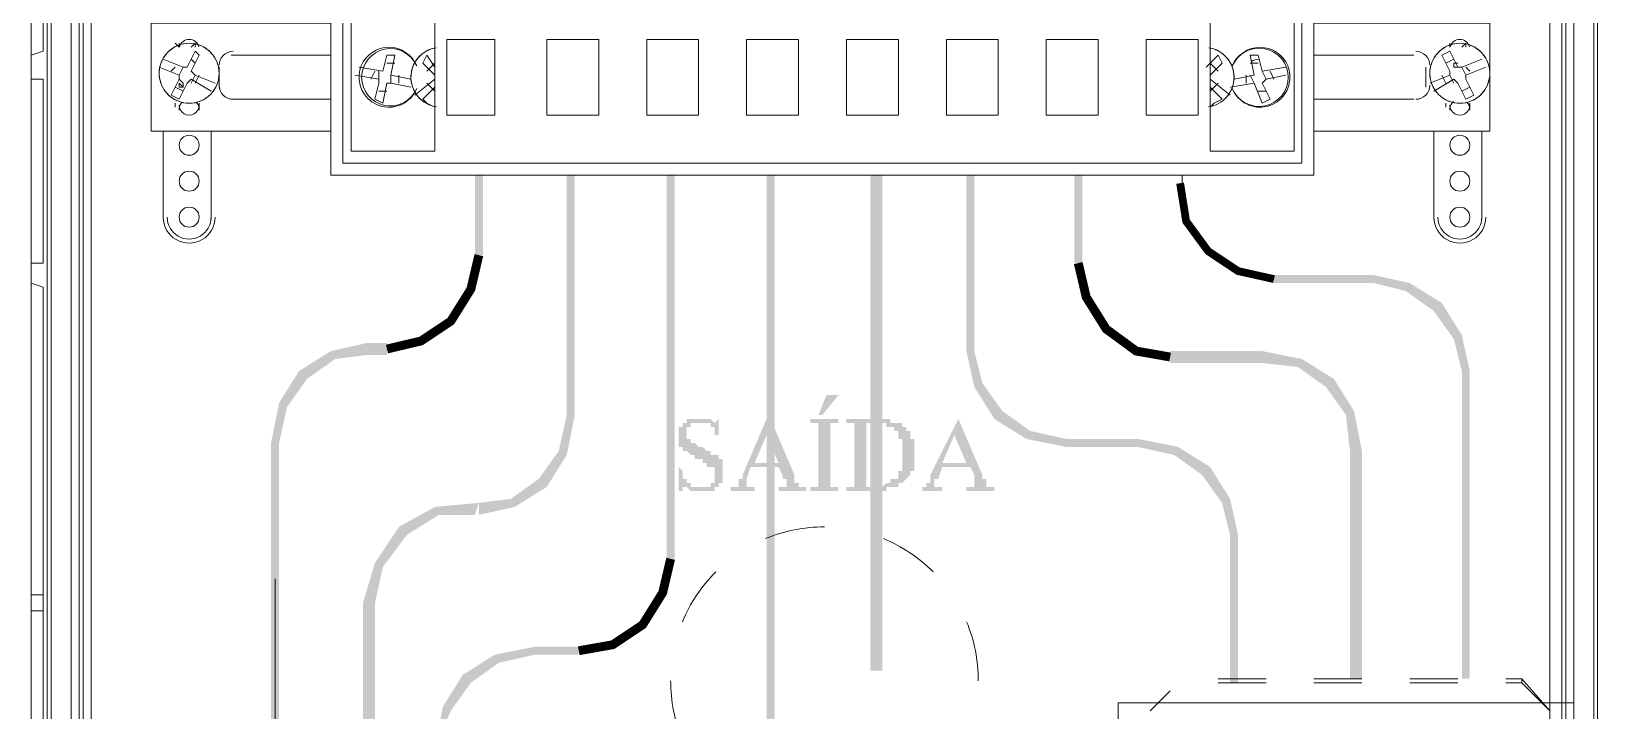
# Model space of a CAD drawing. Header units: millimetres. Extents: x -305 to 1353, y -289 to 1176.
# Drawn here: x 157.66 to 183.4, y 149.85 to 161.01 of the extents above; entities that cross this region are included whole.
import ezdxf

# ---------------------------------------------------------------- set-up
doc = ezdxf.new("R2010")
doc.units = ezdxf.units.MM
doc.header["$MEASUREMENT"] = 0
doc.layers.add('PDF3_0', color=7, linetype='Continuous')

msp = doc.modelspace()

# ---------------------------------------------------------------- hatches: boundary and pattern name
at = {"layer": 'PDF3_0', "transparency": 33554559}
h = msp.add_hatch(color=256, dxfattribs=at)
h.paths.add_polyline_path([(170.92, 153.529), (170.92, 153.463), (170.46, 153.463), (170.46, 153.529), (170.46, 153.529), (170.526, 153.529), (170.526, 153.529), (170.526, 153.529), (170.591, 153.529), (170.591, 153.529), (170.591, 153.529), (170.591, 153.529), (170.591, 153.594), (170.591, 153.594), (170.591, 153.594), (170.591, 153.594), (170.591, 153.594), (170.591, 153.66), (170.591, 153.66), (170.591, 153.66), (170.591, 154.448), (170.591, 154.448), (170.591, 154.514), (170.591, 154.514), (170.591, 154.514), (170.591, 154.514), (170.591, 154.514), (170.591, 154.579), (170.591, 154.579), (170.591, 154.579), (170.591, 154.579), (170.526, 154.579), (170.526, 154.579), (170.526, 154.579), (170.526, 154.579), (170.46, 154.579), (170.46, 154.579), (170.46, 154.645), (170.92, 154.645), (170.92, 154.579), (170.92, 154.579), (170.854, 154.579), (170.854, 154.579), (170.854, 154.579), (170.854, 154.579), (170.854, 154.579), (170.788, 154.579), (170.788, 154.579), (170.788, 154.579), (170.788, 154.579), (170.788, 154.514), (170.788, 154.514), (170.788, 154.514), (170.788, 154.448), (170.788, 154.448), (170.788, 154.448), (170.788, 153.66), (170.788, 153.66), (170.788, 153.66), (170.788, 153.594), (170.788, 153.594), (170.788, 153.594), (170.788, 153.594), (170.788, 153.594), (170.788, 153.529), (170.788, 153.529), (170.854, 153.529), (170.854, 153.529), (170.854, 153.529), (170.854, 153.529), (170.854, 153.529), (170.92, 153.529), (170.92, 153.529)], flags=0)
h.paths.add_polyline_path([(170.92, 155.039), (170.657, 154.711), (170.591, 154.711), (170.723, 155.039)], flags=0)
msp.add_hatch(color=256, dxfattribs=at).paths.add_polyline_path([(168.95, 154.645), (168.95, 154.251), (168.95, 154.251), (168.95, 154.317), (168.95, 154.317), (168.95, 154.317), (168.95, 154.317), (168.95, 154.382), (168.884, 154.382), (168.884, 154.382), (168.884, 154.382), (168.884, 154.448), (168.884, 154.448), (168.884, 154.448), (168.884, 154.448), (168.884, 154.448), (168.884, 154.448), (168.884, 154.514), (168.818, 154.514), (168.818, 154.514), (168.818, 154.514), (168.818, 154.514), (168.818, 154.579), (168.753, 154.579), (168.753, 154.579), (168.753, 154.579), (168.753, 154.579), (168.753, 154.579), (168.687, 154.579), (168.687, 154.579), (168.687, 154.579), (168.687, 154.579), (168.621, 154.579), (168.621, 154.579), (168.621, 154.579), (168.621, 154.579), (168.556, 154.579), (168.556, 154.579), (168.556, 154.579), (168.556, 154.579), (168.49, 154.579), (168.49, 154.579), (168.49, 154.579), (168.49, 154.579), (168.49, 154.514), (168.49, 154.514), (168.424, 154.514), (168.424, 154.514), (168.424, 154.514), (168.424, 154.448), (168.424, 154.448), (168.424, 154.448), (168.424, 154.448), (168.424, 154.448), (168.424, 154.382), (168.424, 154.382), (168.424, 154.382), (168.424, 154.382), (168.424, 154.317), (168.424, 154.317), (168.424, 154.317), (168.49, 154.317), (168.49, 154.317), (168.49, 154.317), (168.49, 154.317), (168.49, 154.317), (168.49, 154.251), (168.49, 154.251), (168.556, 154.251), (168.556, 154.251), (168.556, 154.251), (168.556, 154.251), (168.621, 154.185), (168.621, 154.185), (168.621, 154.185), (168.621, 154.185), (168.687, 154.185), (168.687, 154.185), (168.687, 154.185), (168.753, 154.12), (168.753, 154.12), (168.753, 154.12), (168.753, 154.12), (168.818, 154.12), (168.818, 154.12), (168.818, 154.054), (168.818, 154.054), (168.884, 154.054), (168.884, 154.054), (168.884, 154.054), (168.884, 154.054), (168.884, 154.054), (168.95, 154.054), (168.95, 153.988), (168.95, 153.988), (168.95, 153.988), (168.95, 153.988), (168.95, 153.988), (169.015, 153.988), (169.015, 153.923), (169.015, 153.923), (169.015, 153.923), (169.015, 153.923), (169.015, 153.923), (169.015, 153.857), (169.015, 153.857), (169.015, 153.857), (169.015, 153.857), (169.015, 153.791), (169.015, 153.791), (169.081, 153.791), (169.015, 153.791), (169.015, 153.726), (169.015, 153.726), (169.015, 153.726), (169.015, 153.66), (169.015, 153.66), (169.015, 153.66), (169.015, 153.66), (169.015, 153.66), (169.015, 153.594), (169.015, 153.594), (169.015, 153.594), (168.95, 153.594), (168.95, 153.594), (168.95, 153.529), (168.95, 153.529), (168.95, 153.529), (168.884, 153.529), (168.884, 153.529), (168.884, 153.529), (168.884, 153.463), (168.818, 153.463), (168.818, 153.463), (168.818, 153.463), (168.818, 153.463), (168.818, 153.463), (168.753, 153.463), (168.753, 153.463), (168.753, 153.463), (168.687, 153.463), (168.687, 153.463), (168.687, 153.463), (168.687, 153.463), (168.621, 153.463), (168.621, 153.463), (168.621, 153.463), (168.621, 153.463), (168.556, 153.463), (168.556, 153.463), (168.556, 153.463), (168.556, 153.463), (168.556, 153.463), (168.49, 153.463), (168.49, 153.463), (168.49, 153.463), (168.424, 153.529), (168.424, 153.529), (168.424, 153.529), (168.424, 153.529), (168.359, 153.529), (168.359, 153.529), (168.359, 153.529), (168.359, 153.529), (168.359, 153.529), (168.359, 153.529), (168.359, 153.529), (168.359, 153.463), (168.293, 153.463), (168.293, 153.463), (168.293, 153.463), (168.293, 153.857), (168.293, 153.857), (168.293, 153.857), (168.359, 153.791), (168.359, 153.791), (168.359, 153.791), (168.359, 153.726), (168.359, 153.726), (168.359, 153.726), (168.359, 153.726), (168.359, 153.66), (168.359, 153.66), (168.359, 153.66), (168.359, 153.66), (168.359, 153.66), (168.424, 153.66), (168.424, 153.594), (168.424, 153.594), (168.424, 153.594), (168.424, 153.594), (168.49, 153.594), (168.49, 153.594), (168.49, 153.594), (168.49, 153.594), (168.49, 153.529), (168.556, 153.529), (168.556, 153.529), (168.556, 153.529), (168.556, 153.529), (168.621, 153.529), (168.621, 153.529), (168.621, 153.529), (168.621, 153.529), (168.687, 153.529), (168.687, 153.529), (168.687, 153.529), (168.687, 153.529), (168.753, 153.529), (168.753, 153.529), (168.753, 153.529), (168.753, 153.529), (168.818, 153.529), (168.818, 153.529), (168.818, 153.594), (168.818, 153.594), (168.818, 153.594), (168.818, 153.594), (168.884, 153.594), (168.884, 153.594), (168.884, 153.66), (168.884, 153.66), (168.884, 153.66), (168.884, 153.66), (168.884, 153.726), (168.884, 153.726), (168.884, 153.726), (168.884, 153.726), (168.884, 153.791), (168.884, 153.791), (168.884, 153.791), (168.884, 153.791), (168.884, 153.791), (168.884, 153.857), (168.818, 153.857), (168.818, 153.857), (168.818, 153.857), (168.818, 153.857), (168.818, 153.857), (168.818, 153.857), (168.753, 153.857), (168.753, 153.923), (168.753, 153.923), (168.753, 153.923), (168.753, 153.923), (168.753, 153.923), (168.687, 153.923), (168.687, 153.923), (168.687, 153.988), (168.621, 153.988), (168.621, 153.988), (168.621, 153.988), (168.621, 153.988), (168.556, 153.988), (168.556, 154.054), (168.556, 154.054), (168.556, 154.054), (168.49, 154.054), (168.49, 154.054), (168.49, 154.054), (168.49, 154.054), (168.424, 154.12), (168.424, 154.12), (168.424, 154.12), (168.424, 154.12), (168.424, 154.12), (168.424, 154.12), (168.424, 154.12), (168.359, 154.12), (168.359, 154.185), (168.359, 154.185), (168.359, 154.185), (168.359, 154.185), (168.293, 154.185), (168.293, 154.251), (168.293, 154.251), (168.293, 154.251), (168.293, 154.251), (168.293, 154.251), (168.293, 154.317), (168.293, 154.317), (168.293, 154.317), (168.293, 154.317), (168.293, 154.382), (168.293, 154.382), (168.293, 154.382), (168.293, 154.382), (168.293, 154.448), (168.293, 154.448), (168.293, 154.448), (168.293, 154.448), (168.293, 154.514), (168.293, 154.514), (168.293, 154.514), (168.359, 154.514), (168.359, 154.579), (168.359, 154.579), (168.359, 154.579), (168.359, 154.579), (168.359, 154.579), (168.424, 154.579), (168.424, 154.579), (168.424, 154.645), (168.424, 154.645), (168.424, 154.645), (168.49, 154.645), (168.49, 154.645), (168.49, 154.645), (168.49, 154.645), (168.556, 154.645), (168.556, 154.645), (168.556, 154.645), (168.621, 154.645), (168.621, 154.645), (168.621, 154.645), (168.621, 154.645), (168.621, 154.645), (168.687, 154.645), (168.687, 154.645), (168.687, 154.645), (168.687, 154.645), (168.753, 154.645), (168.753, 154.645), (168.753, 154.645), (168.753, 154.645), (168.818, 154.645), (168.818, 154.645), (168.818, 154.645), (168.884, 154.579), (168.884, 154.579), (168.884, 154.579), (168.884, 154.579), (168.884, 154.579), (168.884, 154.579), (168.95, 154.645), (168.95, 154.645), (168.95, 154.645), (168.95, 154.645), (168.95, 154.645)])
h = msp.add_hatch(color=256, dxfattribs=at)
h.paths.add_polyline_path([(169.935, 153.857), (169.475, 153.857), (169.409, 153.66), (169.409, 153.66), (169.409, 153.66), (169.409, 153.66), (169.409, 153.594), (169.409, 153.594), (169.409, 153.594), (169.409, 153.594), (169.409, 153.594), (169.409, 153.529), (169.409, 153.529), (169.409, 153.529), (169.409, 153.529), (169.409, 153.529), (169.475, 153.529), (169.475, 153.529), (169.475, 153.529), (169.541, 153.529), (169.541, 153.529), (169.541, 153.463), (169.147, 153.463), (169.147, 153.529), (169.212, 153.529), (169.212, 153.529), (169.212, 153.529), (169.212, 153.529), (169.212, 153.529), (169.278, 153.529), (169.278, 153.529), (169.278, 153.594), (169.278, 153.594), (169.278, 153.594), (169.278, 153.594), (169.278, 153.594), (169.278, 153.66), (169.344, 153.66), (169.344, 153.66), (169.344, 153.66), (169.344, 153.726), (169.344, 153.726), (169.738, 154.645), (169.803, 154.645), (170.197, 153.726), (170.197, 153.66), (170.197, 153.66), (170.197, 153.66), (170.197, 153.594), (170.263, 153.594), (170.263, 153.594), (170.263, 153.594), (170.263, 153.594), (170.263, 153.529), (170.263, 153.529), (170.263, 153.529), (170.263, 153.529), (170.329, 153.529), (170.329, 153.529), (170.329, 153.529), (170.329, 153.529), (170.394, 153.529), (170.394, 153.529), (170.394, 153.463), (169.935, 153.463), (169.935, 153.529), (169.935, 153.529), (170, 153.529), (170, 153.529), (170, 153.529), (170, 153.529), (170, 153.529), (170.066, 153.529), (170.066, 153.594), (170.066, 153.594), (170.066, 153.594), (170.066, 153.594), (170.066, 153.594), (170.066, 153.594), (170.066, 153.66), (170, 153.66), (170, 153.66), (170, 153.726), (170, 153.726)], flags=0)
h.paths.add_polyline_path([(169.935, 153.923), (169.738, 154.382), (169.541, 153.923)], flags=0)
h = msp.add_hatch(color=256, dxfattribs=at)
h.paths.add_polyline_path([(171.051, 153.463), (171.051, 153.529), (171.051, 153.529), (171.117, 153.529), (171.117, 153.529), (171.117, 153.529), (171.117, 153.529), (171.117, 153.529), (171.182, 153.529), (171.182, 153.529), (171.182, 153.529), (171.182, 153.594), (171.182, 153.594), (171.182, 153.594), (171.182, 153.594), (171.182, 153.66), (171.182, 153.66), (171.182, 153.66), (171.182, 153.66), (171.182, 154.448), (171.182, 154.448), (171.182, 154.514), (171.182, 154.514), (171.182, 154.514), (171.182, 154.514), (171.182, 154.579), (171.182, 154.579), (171.182, 154.579), (171.182, 154.579), (171.182, 154.579), (171.117, 154.579), (171.117, 154.579), (171.117, 154.579), (171.117, 154.579), (171.051, 154.579), (171.051, 154.579), (171.051, 154.579), (171.051, 154.645), (171.511, 154.645), (171.511, 154.645), (171.511, 154.645), (171.576, 154.645), (171.576, 154.645), (171.576, 154.645), (171.642, 154.645), (171.642, 154.645), (171.642, 154.645), (171.708, 154.645), (171.708, 154.645), (171.708, 154.645), (171.708, 154.645), (171.773, 154.645), (171.773, 154.645), (171.773, 154.645), (171.773, 154.579), (171.839, 154.579), (171.839, 154.579), (171.839, 154.579), (171.839, 154.579), (171.839, 154.579), (171.905, 154.579), (171.905, 154.579), (171.905, 154.579), (171.905, 154.579), (171.905, 154.579), (171.905, 154.579), (171.97, 154.579), (171.97, 154.514), (171.97, 154.514), (171.97, 154.514), (171.97, 154.514), (172.036, 154.514), (172.036, 154.514), (172.036, 154.448), (172.036, 154.448), (172.036, 154.448), (172.102, 154.448), (172.102, 154.448), (172.102, 154.382), (172.102, 154.382), (172.102, 154.382), (172.102, 154.382), (172.102, 154.382), (172.102, 154.317), (172.167, 154.317), (172.167, 154.317), (172.167, 154.317), (172.167, 154.251), (172.167, 154.251), (172.167, 154.251), (172.167, 154.251), (172.167, 154.185), (172.167, 154.185), (172.167, 154.185), (172.167, 154.185), (172.167, 154.12), (172.167, 154.12), (172.167, 154.12), (172.167, 154.12), (172.167, 154.054), (172.167, 154.054), (172.167, 154.054), (172.167, 154.054), (172.167, 153.988), (172.167, 153.988), (172.167, 153.988), (172.167, 153.988), (172.167, 153.923), (172.167, 153.923), (172.167, 153.923), (172.167, 153.857), (172.167, 153.857), (172.167, 153.857), (172.167, 153.857), (172.167, 153.857), (172.167, 153.791), (172.102, 153.791), (172.102, 153.791), (172.102, 153.791), (172.102, 153.726), (172.102, 153.726), (172.102, 153.726), (172.102, 153.726), (172.102, 153.726), (172.036, 153.66), (172.036, 153.66), (172.036, 153.66), (172.036, 153.66), (172.036, 153.66), (172.036, 153.66), (171.97, 153.594), (171.97, 153.594), (171.97, 153.594), (171.97, 153.594), (171.97, 153.594), (171.905, 153.594), (171.905, 153.594), (171.905, 153.529), (171.905, 153.529), (171.905, 153.529), (171.839, 153.529), (171.839, 153.529), (171.839, 153.529), (171.839, 153.529), (171.773, 153.529), (171.773, 153.529), (171.773, 153.529), (171.773, 153.529), (171.708, 153.529), (171.708, 153.463), (171.708, 153.463), (171.708, 153.463), (171.642, 153.463), (171.642, 153.463), (171.642, 153.463), (171.576, 153.463), (171.576, 153.463), (171.576, 153.463), (171.511, 153.463), (171.511, 153.463)], flags=0)
h.paths.add_polyline_path([(171.379, 153.594), (171.379, 153.529), (171.379, 153.529), (171.379, 153.529), (171.445, 153.529), (171.445, 153.529), (171.445, 153.529), (171.511, 153.529), (171.511, 153.529), (171.511, 153.529), (171.511, 153.529), (171.511, 153.529), (171.576, 153.529), (171.576, 153.529), (171.576, 153.529), (171.576, 153.529), (171.642, 153.529), (171.642, 153.529), (171.642, 153.529), (171.642, 153.529), (171.708, 153.594), (171.708, 153.594), (171.708, 153.594), (171.708, 153.594), (171.773, 153.594), (171.773, 153.594), (171.773, 153.594), (171.773, 153.594), (171.773, 153.66), (171.839, 153.66), (171.839, 153.66), (171.839, 153.66), (171.839, 153.66), (171.839, 153.66), (171.905, 153.66), (171.905, 153.726), (171.905, 153.726), (171.905, 153.726), (171.905, 153.726), (171.905, 153.726), (171.905, 153.791), (171.905, 153.791), (171.97, 153.791), (171.97, 153.791), (171.97, 153.857), (171.97, 153.857), (171.97, 153.857), (171.97, 153.857), (171.97, 153.923), (171.97, 153.923), (171.97, 153.923), (171.97, 153.923), (171.97, 153.988), (171.97, 153.988), (171.97, 153.988), (171.97, 154.054), (171.97, 154.054), (171.97, 154.054), (171.97, 154.054), (171.97, 154.12), (171.97, 154.12), (171.97, 154.12), (171.97, 154.185), (171.97, 154.185), (171.97, 154.185), (171.97, 154.185), (171.97, 154.251), (171.97, 154.251), (171.97, 154.251), (171.97, 154.251), (171.97, 154.317), (171.97, 154.317), (171.97, 154.317), (171.905, 154.317), (171.905, 154.317), (171.905, 154.382), (171.905, 154.382), (171.905, 154.382), (171.905, 154.382), (171.905, 154.382), (171.905, 154.448), (171.839, 154.448), (171.839, 154.448), (171.839, 154.448), (171.839, 154.448), (171.839, 154.514), (171.773, 154.514), (171.773, 154.514), (171.773, 154.514), (171.773, 154.514), (171.773, 154.514), (171.708, 154.514), (171.708, 154.514), (171.708, 154.579), (171.708, 154.579), (171.642, 154.579), (171.642, 154.579), (171.642, 154.579), (171.642, 154.579), (171.576, 154.579), (171.576, 154.579), (171.576, 154.579), (171.511, 154.579), (171.511, 154.579), (171.511, 154.579), (171.511, 154.579), (171.511, 154.579), (171.445, 154.579), (171.445, 154.579), (171.445, 154.579), (171.379, 154.579), (171.379, 154.579), (171.379, 154.579), (171.379, 154.579), (171.379, 154.579)], flags=0)
h = msp.add_hatch(color=256, dxfattribs=at)
h.paths.add_polyline_path([(173.087, 153.857), (172.627, 153.857), (172.561, 153.66), (172.496, 153.66), (172.496, 153.66), (172.496, 153.66), (172.496, 153.594), (172.496, 153.594), (172.496, 153.594), (172.496, 153.594), (172.496, 153.594), (172.496, 153.529), (172.496, 153.529), (172.496, 153.529), (172.561, 153.529), (172.561, 153.529), (172.561, 153.529), (172.561, 153.529), (172.627, 153.529), (172.627, 153.529), (172.627, 153.529), (172.627, 153.463), (172.299, 153.463), (172.299, 153.529), (172.299, 153.529), (172.299, 153.529), (172.299, 153.529), (172.364, 153.529), (172.364, 153.529), (172.364, 153.529), (172.364, 153.529), (172.364, 153.594), (172.364, 153.594), (172.364, 153.594), (172.43, 153.594), (172.43, 153.594), (172.43, 153.66), (172.43, 153.66), (172.43, 153.66), (172.43, 153.66), (172.43, 153.726), (172.43, 153.726), (172.89, 154.645), (172.89, 154.645), (173.284, 153.726), (173.284, 153.66), (173.349, 153.66), (173.349, 153.66), (173.349, 153.594), (173.349, 153.594), (173.349, 153.594), (173.349, 153.594), (173.349, 153.594), (173.349, 153.529), (173.415, 153.529), (173.415, 153.529), (173.415, 153.529), (173.415, 153.529), (173.415, 153.529), (173.415, 153.529), (173.481, 153.529), (173.481, 153.529), (173.481, 153.529), (173.481, 153.463), (173.021, 153.463), (173.021, 153.529), (173.087, 153.529), (173.087, 153.529), (173.087, 153.529), (173.087, 153.529), (173.152, 153.529), (173.152, 153.529), (173.152, 153.529), (173.152, 153.594), (173.152, 153.594), (173.152, 153.594), (173.152, 153.594), (173.152, 153.594), (173.152, 153.594), (173.152, 153.66), (173.152, 153.66), (173.152, 153.66), (173.152, 153.726), (173.152, 153.726)], flags=0)
h.paths.add_polyline_path([(173.021, 153.923), (172.824, 154.382), (172.627, 153.923)], flags=0)

# ---------------------------------------------------------------- linework, layer by layer
at = {"layer": 'PDF3_0', "lineweight": 5}
for points in [[(157.655, 132.713), (157.655, 184.588)], [(162.58, 158.651), (162.58, 162), (178.734, 162), (178.734, 158.651)], [(178.537, 161.803), (162.777, 161.803), (162.777, 158.848), (178.537, 158.848)], [(164.288, 161.606), (164.288, 159.045), (162.909, 159.045), (162.909, 161.606)], [(177.027, 159.045), (177.027, 161.606), (178.406, 161.606), (178.406, 159.045)], [(164.485, 159.636), (164.485, 160.883), (165.273, 160.883), (165.273, 159.636)], [(166.98, 160.883), (166.98, 159.636), (166.126, 159.636), (166.126, 160.883)], [(168.621, 159.636), (167.768, 159.636), (167.768, 160.883), (168.621, 160.883)], [(169.409, 160.883), (170.263, 160.883), (170.263, 159.636), (169.409, 159.636)], [(171.905, 160.883), (171.905, 159.636), (171.051, 159.636), (171.051, 160.883)], [(172.693, 159.636), (172.693, 160.883), (173.546, 160.883), (173.546, 159.636)], [(175.188, 159.636), (174.334, 159.636), (174.334, 160.883), (175.188, 160.883)], [(176.83, 160.883), (176.83, 159.636), (175.976, 159.636), (175.976, 160.883)], [(180.967, 160.752), (180.967, 160.818)], [(159.822, 157.928), (159.822, 159.373)], [(160.61, 159.373), (160.61, 157.928)], [(180.704, 157.928), (180.704, 159.373)], [(181.492, 159.373), (181.492, 157.928)], [(175.516, 149.983), (183.002, 149.983), (183.002, 140.33), (175.516, 140.33)]]:
    msp.add_lwpolyline(points, close=True, dxfattribs=at)
for points in [[(158.509, 183.144), (182.805, 183.144), (182.871, 183.144), (183.002, 183.078), (183.068, 183.078), (183.134, 183.012), (183.265, 182.947), (183.265, 182.815), (183.331, 182.75), (183.396, 182.618), (183.396, 182.553), (183.396, 132.91)], [(182.608, 147.619), (182.608, 182.947), (158.64, 182.947), (158.64, 183.078)], [(157.655, 160.621), (157.852, 160.686), (157.852, 182.815), (157.655, 182.815)], [(158.509, 182.947), (158.64, 182.947), (158.64, 149.523)], [(182.871, 180.189), (182.871, 183.012), (182.805, 182.947), (182.805, 147.619)], [(157.918, 182.553), (157.918, 132.91)], [(157.984, 182.684), (157.984, 132.976)], [(183.331, 182.684), (183.331, 132.976)], [(158.312, 180.32), (158.312, 134.223), (158.312, 134.092), (158.378, 133.895), (158.443, 133.763), (158.575, 133.566), (158.706, 133.501), (158.903, 133.37), (159.034, 133.37), (159.231, 133.304), (182.083, 133.304), (182.214, 133.37), (182.411, 133.37), (182.543, 133.501), (182.74, 133.566), (182.805, 133.763), (182.937, 133.895), (182.937, 134.092), (183.002, 134.223), (183.002, 180.32)], [(183.002, 180.32), (183.002, 134.223), (183.002, 134.092), (182.937, 133.895), (182.805, 133.698), (182.74, 133.566), (182.608, 133.501), (182.411, 133.37), (182.214, 133.304), (182.083, 133.304), (159.231, 133.304), (159.034, 133.304), (158.903, 133.37), (158.706, 133.501), (158.575, 133.566), (158.443, 133.698), (158.378, 133.895), (158.312, 134.092), (158.312, 134.223), (158.312, 180.32)], [(182.871, 180.189), (182.871, 134.289), (182.805, 134.092), (182.805, 133.96), (182.74, 133.829), (182.608, 133.698), (182.477, 133.566), (182.346, 133.501), (182.214, 133.501), (182.083, 133.435), (159.231, 133.435), (159.1, 133.501), (158.969, 133.501), (158.837, 133.566), (158.706, 133.698), (158.575, 133.829), (158.509, 133.96), (158.443, 134.092), (158.443, 134.289), (158.443, 180.189)], [(162.58, 161.146), (159.625, 161.146), (159.625, 159.373), (162.58, 159.373)], [(178.734, 159.373), (181.623, 159.373), (181.623, 161.146), (178.734, 161.146)], [(160.676, 160.161), (160.348, 160.292), (160.282, 160.358), (160.413, 160.621), (160.348, 160.686), (160.216, 160.424), (160.151, 160.424), (159.822, 160.555)], [(160.085, 160.818), (160.085, 160.752), (160.019, 160.818)], [(160.085, 160.752), (160.085, 160.752)], [(160.282, 160.752), (160.348, 160.818), (160.348, 160.752)], [(180.638, 160.161), (180.967, 160.292), (180.967, 160.358), (180.835, 160.621), (180.967, 160.686), (181.098, 160.424), (181.164, 160.424), (181.492, 160.555)], [(181.229, 160.752), (181.229, 160.818), (181.164, 160.752)], [(181.229, 160.818), (181.229, 160.818)], [(160.61, 160.03), (160.282, 160.227), (160.216, 160.161), (160.085, 159.898), (159.954, 159.964), (160.085, 160.227), (160.085, 160.292), (159.757, 160.424)], [(159.954, 160.358), (160.019, 160.424)], [(160.151, 160.424), (160.085, 160.292)], [(160.348, 160.489), (160.282, 160.555)], [(160.742, 160.424), (160.742, 160.095)], [(162.58, 160.621), (160.939, 160.621)], [(163.04, 160.424), (163.434, 160.358), (163.5, 160.621), (163.631, 160.621), (163.565, 160.292), (163.894, 160.227)], [(163.631, 160.489), (163.5, 160.489), (163.565, 160.489)], [(164.288, 160.424), (164.156, 160.621), (164.091, 160.489), (164.288, 160.292), (164.288, 160.227), (163.959, 159.964)], [(164.288, 160.489), (164.156, 160.358)], [(176.961, 160.424), (177.158, 160.621), (177.224, 160.489), (177.027, 160.292), (177.027, 160.227), (177.355, 159.964)], [(177.158, 160.358), (177.027, 160.489)], [(178.274, 160.424), (177.88, 160.358), (177.815, 160.621), (177.683, 160.621), (177.749, 160.292), (177.421, 160.227)], [(177.815, 160.489), (177.683, 160.489)], [(180.376, 160.621), (178.734, 160.621)], [(180.573, 160.095), (180.573, 160.424)], [(180.704, 160.03), (181.032, 160.227), (181.098, 160.161), (181.229, 159.898), (181.361, 159.964), (181.229, 160.227), (181.229, 160.292), (181.558, 160.424)], [(181.032, 160.555), (180.901, 160.489)], [(181.098, 160.424), (181.032, 160.424), (181.032, 160.489), (181.098, 160.489), (181.032, 160.489)], [(181.032, 160.489), (181.032, 160.489)], [(181.229, 160.292), (181.164, 160.424)], [(181.229, 160.424), (181.295, 160.358)], [(157.655, 160.227), (157.852, 160.227), (157.852, 157.206), (157.655, 157.206)], [(160.085, 160.227), (160.151, 160.161), (160.151, 160.095), (160.085, 160.161), (160.085, 160.095), (160.151, 160.095)], [(160.282, 160.161), (160.348, 160.292)], [(160.413, 160.292), (160.348, 160.161)], [(162.974, 160.292), (163.368, 160.227), (163.368, 160.161), (163.303, 159.898), (163.434, 159.833), (163.5, 160.161), (163.565, 160.161), (163.894, 160.095)], [(163.237, 160.227), (163.303, 160.358)], [(163.368, 160.358), (163.368, 160.227)], [(163.434, 160.358), (163.434, 160.358)], [(163.565, 160.292), (163.565, 160.292)], [(163.565, 160.161), (163.565, 160.292)], [(163.697, 160.292), (163.697, 160.161)], [(164.288, 160.03), (164.156, 160.161)], [(164.288, 160.227), (164.288, 160.161)], [(177.027, 160.161), (177.027, 160.227)], [(177.158, 160.161), (177.027, 160.03)], [(178.274, 160.292), (177.946, 160.227), (177.88, 160.161), (178.012, 159.898), (177.88, 159.833), (177.749, 160.161), (177.355, 160.095)], [(177.618, 160.161), (177.618, 160.292)], [(177.683, 160.292), (177.749, 160.161)], [(177.749, 160.161), (177.749, 160.161)], [(177.946, 160.227), (177.88, 160.358)], [(178.012, 160.358), (178.077, 160.227)], [(180.901, 160.161), (180.835, 160.292)], [(180.967, 160.292), (181.032, 160.161)], [(160.019, 160.095), (160.151, 160.03)], [(160.939, 159.898), (162.58, 159.898)], [(163.368, 160.03), (163.5, 160.03)], [(164.288, 160.095), (164.091, 159.898), (164.156, 159.833), (164.288, 159.767)], [(177.027, 160.095), (177.224, 159.898), (177.092, 159.833), (177.027, 159.767)], [(177.815, 160.03), (177.946, 160.03)], [(178.734, 159.898), (180.376, 159.898)], [(181.164, 160.03), (181.295, 160.095)], [(160.019, 159.833), (160.019, 159.767)], [(180.901, 159.833), (180.901, 159.767)], [(176.567, 158.651), (176.567, 158.519)], [(160.61, 157.928), (160.61, 157.928)], [(157.655, 156.878), (157.852, 156.812), (157.852, 151.756), (157.655, 151.756)], [(157.852, 151.493), (157.852, 151.756)], [(157.655, 134.486), (157.852, 134.486), (157.852, 151.493), (157.655, 151.493)], [(177.946, 150.377), (177.158, 150.377)], [(179.522, 150.377), (178.734, 150.377)], [(181.098, 150.377), (180.31, 150.377)], [(181.886, 150.377), (182.149, 150.377), (182.149, 150.311), (181.886, 150.311)], [(182.149, 150.311), (182.608, 149.851), (182.149, 150.377)], [(176.37, 150.18), (176.042, 149.851), (176.37, 150.18)], [(177.158, 150.311), (177.946, 150.311)], [(178.734, 150.311), (179.522, 150.311)], [(180.31, 150.311), (181.098, 150.311)]]:
    msp.add_lwpolyline(points, dxfattribs=at)
for points in [[(158.509, 134.584, 0.340424), (158.64, 134.42), (158.64, 134.551), (158.509, 134.551), (158.509, 143.613), (158.509, 182.947), (158.443, 183.012), (158.443, 180.189)], [(164.312, 159.773, -0.179017), (164.013, 159.938, -0.589021), (164.31, 160.746, 0.539876), (163.97, 159.996, 0.073301), (164.063, 159.887)], [(177.251, 159.887, 0.073301), (177.344, 159.996, 0.540092), (177.004, 160.746, -0.589122), (177.302, 159.938, -0.179301), (177.002, 159.773)], [(160.086, 159.718, -0.250139), (160.135, 159.852, 0.179636), (160.086, 159.749)], [(160.413, 159.718, 0.250139), (160.364, 159.852, -0.179636), (160.413, 159.767), (160.413, 159.833)], [(180.967, 159.749, -0.179543), (181.026, 159.861, 0.250139), (180.967, 159.718)], [(181.294, 159.718, 0.250139), (181.245, 159.852, -0.179358), (181.295, 159.767), (181.295, 159.833)]]:
    msp.add_lwpolyline(points, format="xyb", dxfattribs=at)
for points in [[(160.719, 160.177, 0.86362), (159.842, 160.603, 0.072957), (159.78, 160.474, 0.86362), (160.656, 160.048, 0.072957)], [(163.988, 160.446, 0.671252), (163.077, 160.446, 0.07325), (163.042, 160.307, 0.863665), (163.988, 160.073, -4.846854)], [(177.392, 160.073, 0.863597), (178.338, 160.307, 0.073242), (178.303, 160.446, 0.670836), (177.392, 160.446, -4.93259)], [(181.538, 160.603, 0.863582), (180.661, 160.177, 0.073266), (180.724, 160.048, 0.86362), (181.6, 160.474, 0.072957)]]:
    msp.add_lwpolyline(points, format="xyb", close=True, dxfattribs=at)
at = {"layer": 'PDF3_0', "color": 1, "lineweight": 0}
for points, const_width in [([(176.534, 158.519), (176.633, 157.895), (176.994, 157.403), (177.486, 157.075), (178.077, 156.943)], 0.128), ([(163.5, 155.794), (164.058, 155.926), (164.55, 156.254), (164.879, 156.779), (165.01, 157.337)], 0.146), ([(174.86, 157.206), (174.991, 156.648), (175.319, 156.123), (175.812, 155.761), (176.37, 155.663)], 0.146), ([(166.652, 150.836), (167.21, 150.935), (167.702, 151.263), (168.03, 151.789), (168.162, 152.347)], 0.146)]:
    msp.add_lwpolyline(points, dxfattribs=dict(at, const_width=const_width))
at = {"layer": 'PDF3_0', "color": 1, "lineweight": 5}
msp.add_lwpolyline([(161.661, 141.906), (161.661, 152.018)], dxfattribs=at)
at = {"layer": 'PDF3_0', "lineweight": 5}
for centre, radius in [((160.249, 160.325), 0.493), ((181.131, 160.325), 0.493), ((160.249, 159.143), 0.164), ((160.249, 159.143), 0.164), ((181.131, 159.143), 0.164), ((181.131, 159.143), 0.164), ((160.249, 158.552), 0.164), ((160.249, 158.552), 0.164), ((181.131, 158.552), 0.164), ((181.131, 158.552), 0.164), ((160.249, 157.961), 0.164), ((160.249, 157.961), 0.164), ((181.131, 157.961), 0.164), ((181.131, 157.961), 0.164)]:
    msp.add_circle(centre, radius, dxfattribs=at)
for centre, radius, start, end in [((160.249, 160.719), 0.164, 14.8918, 165.1236), ((181.131, 160.719), 0.164, 14.8918, 165.1082), ((160.971, 160.456), 0.23, 89.9999, 180.0001), ((180.408, 160.456), 0.23, 359.9999, 90.0001), ((177.847, 160.26), 0.295, 93.1653, 118.0508), ((160.971, 160.128), 0.23, 179.9999, 270.0001), ((180.408, 160.128), 0.23, 269.9999, 0.0001), ((160.249, 159.8), 0.164, 179.9915, 0.0085), ((181.131, 159.8), 0.164, 179.9915, 0.0085), ((160.249, 157.961), 0.427, 179.9983, 0.0017), ((160.249, 157.961), 0.361, 179.9942, 0.0058), ((181.131, 157.961), 0.427, 179.9983, 0.0017), ((181.131, 157.961), 0.361, 179.9942, 0.0058), ((170.69, 150.344), 2.528, 90.0002, 112.503), ((170.69, 150.344), 2.528, 45.0051, 67.5026), ((170.69, 150.344), 2.528, 134.9996, 157.4975), ((170.69, 150.344), 2.528, 0.0041, 22.5066), ((170.69, 150.344), 2.528, 180.0002, 202.503)]:
    msp.add_arc(centre, radius, start, end, dxfattribs=at)
at = {"layer": 'PDF3_0', "color": 1, "transparency": 33554559}
for points in [[(164.944, 157.337), (165.076, 157.337), (164.944, 158.651)], [(165.076, 157.337), (164.944, 158.651), (165.076, 158.651)], [(166.455, 154.711), (166.586, 154.711), (166.455, 158.651)], [(166.586, 154.711), (166.455, 158.651), (166.586, 158.651)], [(168.096, 152.347), (168.227, 152.347), (168.096, 158.651)], [(168.227, 152.347), (168.096, 158.651), (168.227, 158.651)], [(173.152, 158.651), (173.021, 158.651), (173.152, 155.761)], [(173.021, 158.651), (173.152, 155.761), (173.021, 155.761)], [(174.925, 158.651), (174.794, 158.651), (174.925, 157.206)], [(174.794, 158.651), (174.925, 157.206), (174.794, 157.206)], [(178.077, 157.009), (178.077, 156.878), (179.719, 157.009)], [(178.077, 156.878), (179.719, 157.009), (179.719, 156.878)], [(180.31, 156.878), (180.244, 156.746), (179.719, 157.009)], [(180.244, 156.746), (179.719, 157.009), (179.719, 156.878)], [(180.704, 156.418), (180.31, 156.878), (180.244, 156.746)], [(180.835, 156.549), (180.704, 156.418), (180.31, 156.878)], [(181.032, 155.958), (180.835, 156.549), (180.704, 156.418)], [(181.164, 156.024), (181.032, 155.958), (180.835, 156.549)], [(181.164, 155.433), (181.164, 156.024), (181.032, 155.958)], [(181.295, 155.433), (181.164, 155.433), (181.164, 156.024)], [(162.58, 155.761), (162.646, 155.63), (162.055, 155.433)], [(163.171, 155.893), (163.171, 155.696), (162.58, 155.761)], [(163.171, 155.696), (162.58, 155.761), (162.646, 155.63)], [(163.171, 155.893), (163.171, 155.696), (163.5, 155.893)], [(163.171, 155.696), (163.5, 155.893), (163.5, 155.696)], [(173.021, 155.761), (173.152, 155.761), (173.152, 155.17)], [(173.152, 155.761), (173.152, 155.17), (173.284, 155.236)], [(176.37, 155.761), (176.37, 155.564), (177.88, 155.761)], [(176.37, 155.564), (177.88, 155.761), (177.88, 155.564)], [(178.537, 155.63), (178.471, 155.499), (177.88, 155.761)], [(178.471, 155.499), (177.88, 155.761), (177.88, 155.564)], [(162.646, 155.63), (162.055, 155.433), (162.186, 155.302)], [(178.931, 155.17), (178.537, 155.63), (178.471, 155.499)], [(179.062, 155.302), (178.931, 155.17), (178.537, 155.63)], [(162.055, 155.433), (162.186, 155.302), (161.727, 154.908)], [(162.186, 155.302), (161.727, 154.908), (161.858, 154.842)], [(173.152, 155.17), (173.284, 155.236), (173.481, 154.645)], [(173.284, 155.236), (173.481, 154.645), (173.612, 154.776)], [(179.259, 154.711), (179.062, 155.302), (178.931, 155.17)], [(179.391, 154.776), (179.259, 154.711), (179.062, 155.302)], [(181.295, 155.433), (181.164, 155.433), (181.295, 150.377)], [(181.164, 155.433), (181.295, 150.377), (181.164, 150.377)], [(161.727, 154.908), (161.858, 154.842), (161.595, 154.251)], [(161.858, 154.842), (161.595, 154.251), (161.727, 154.251)], [(166.455, 154.054), (166.323, 154.12), (166.586, 154.711)], [(166.323, 154.12), (166.586, 154.711), (166.455, 154.711)], [(173.481, 154.645), (173.612, 154.776), (174.006, 154.317)], [(173.612, 154.776), (174.006, 154.317), (174.072, 154.448)], [(179.325, 154.12), (179.391, 154.776), (179.259, 154.711)], [(179.522, 154.12), (179.325, 154.12), (179.391, 154.776)], [(174.006, 154.317), (174.072, 154.448), (174.663, 154.185)], [(174.072, 154.448), (174.663, 154.185), (174.663, 154.317)], [(161.595, 141.906), (161.727, 141.906), (161.595, 154.251)], [(161.727, 141.906), (161.595, 154.251), (161.727, 154.251)], [(174.663, 154.317), (174.663, 154.185), (175.845, 154.317)], [(174.663, 154.185), (175.845, 154.317), (175.845, 154.185)], [(176.501, 154.185), (176.436, 154.054), (175.845, 154.317)], [(176.436, 154.054), (175.845, 154.317), (175.845, 154.185)], [(165.995, 153.66), (166.455, 154.054), (166.323, 154.12)], [(166.126, 153.529), (165.995, 153.66), (166.455, 154.054)], [(176.895, 153.726), (176.501, 154.185), (176.436, 154.054)], [(177.027, 153.857), (176.895, 153.726), (176.501, 154.185)], [(179.522, 154.12), (179.325, 154.12), (179.522, 150.377)], [(179.325, 154.12), (179.522, 150.377), (179.325, 150.377)], [(177.224, 153.266), (177.027, 153.857), (176.895, 153.726)], [(177.355, 153.332), (177.224, 153.266), (177.027, 153.857)], [(165.535, 153.332), (166.126, 153.529), (165.995, 153.66)], [(165.601, 153.2), (165.535, 153.332), (166.126, 153.529)], [(164.288, 153.2), (164.353, 153.069), (163.697, 152.872)], [(165.01, 153.266), (164.944, 153.069), (164.288, 153.2)], [(164.944, 153.069), (164.288, 153.2), (164.353, 153.069)], [(165.01, 153.266), (165.601, 153.2), (165.535, 153.332)], [(165.01, 153.069), (165.01, 153.266), (165.601, 153.2)], [(177.355, 152.741), (177.355, 153.332), (177.224, 153.266)], [(177.486, 152.741), (177.355, 152.741), (177.355, 153.332)], [(164.353, 153.069), (163.697, 152.872), (163.828, 152.741)], [(163.697, 152.872), (163.828, 152.741), (163.303, 152.281)], [(163.828, 152.741), (163.303, 152.281), (163.434, 152.215)], [(177.486, 152.741), (177.355, 152.741), (177.486, 150.311)], [(177.355, 152.741), (177.486, 150.311), (177.355, 150.311)], [(163.303, 152.281), (163.434, 152.215), (163.106, 151.624)], [(163.434, 152.215), (163.106, 151.624), (163.303, 151.624)], [(163.106, 144.204), (163.303, 144.204), (163.106, 151.624)], [(163.303, 144.204), (163.106, 151.624), (163.303, 151.624)], [(165.929, 150.902), (165.929, 150.771), (165.273, 150.771)], [(165.929, 150.902), (165.929, 150.771), (166.652, 150.902)], [(165.929, 150.771), (166.652, 150.902), (166.652, 150.771)], [(165.273, 150.771), (165.338, 150.639), (164.747, 150.442)], [(165.338, 150.639), (164.747, 150.442), (164.879, 150.311)], [(165.929, 150.771), (165.273, 150.771), (165.338, 150.639)], [(164.747, 150.442), (164.879, 150.311), (164.419, 149.917)], [(164.879, 150.311), (164.419, 149.917), (164.55, 149.851)], [(164.419, 149.917), (164.55, 149.851), (164.288, 149.26)]]:
    msp.add_solid(points, dxfattribs=at)
at = {"layer": 'PDF3_0', "color": 5, "transparency": 33554559}
for points in [[(169.738, 149.326), (169.869, 149.326), (169.738, 158.651)], [(169.869, 149.326), (169.738, 158.651), (169.869, 158.651)], [(171.642, 158.651), (171.445, 158.651), (171.642, 150.508)], [(171.445, 158.651), (171.642, 150.508), (171.445, 150.508)]]:
    msp.add_solid(points, dxfattribs=at)

doc.saveas('drawing.dxf')
